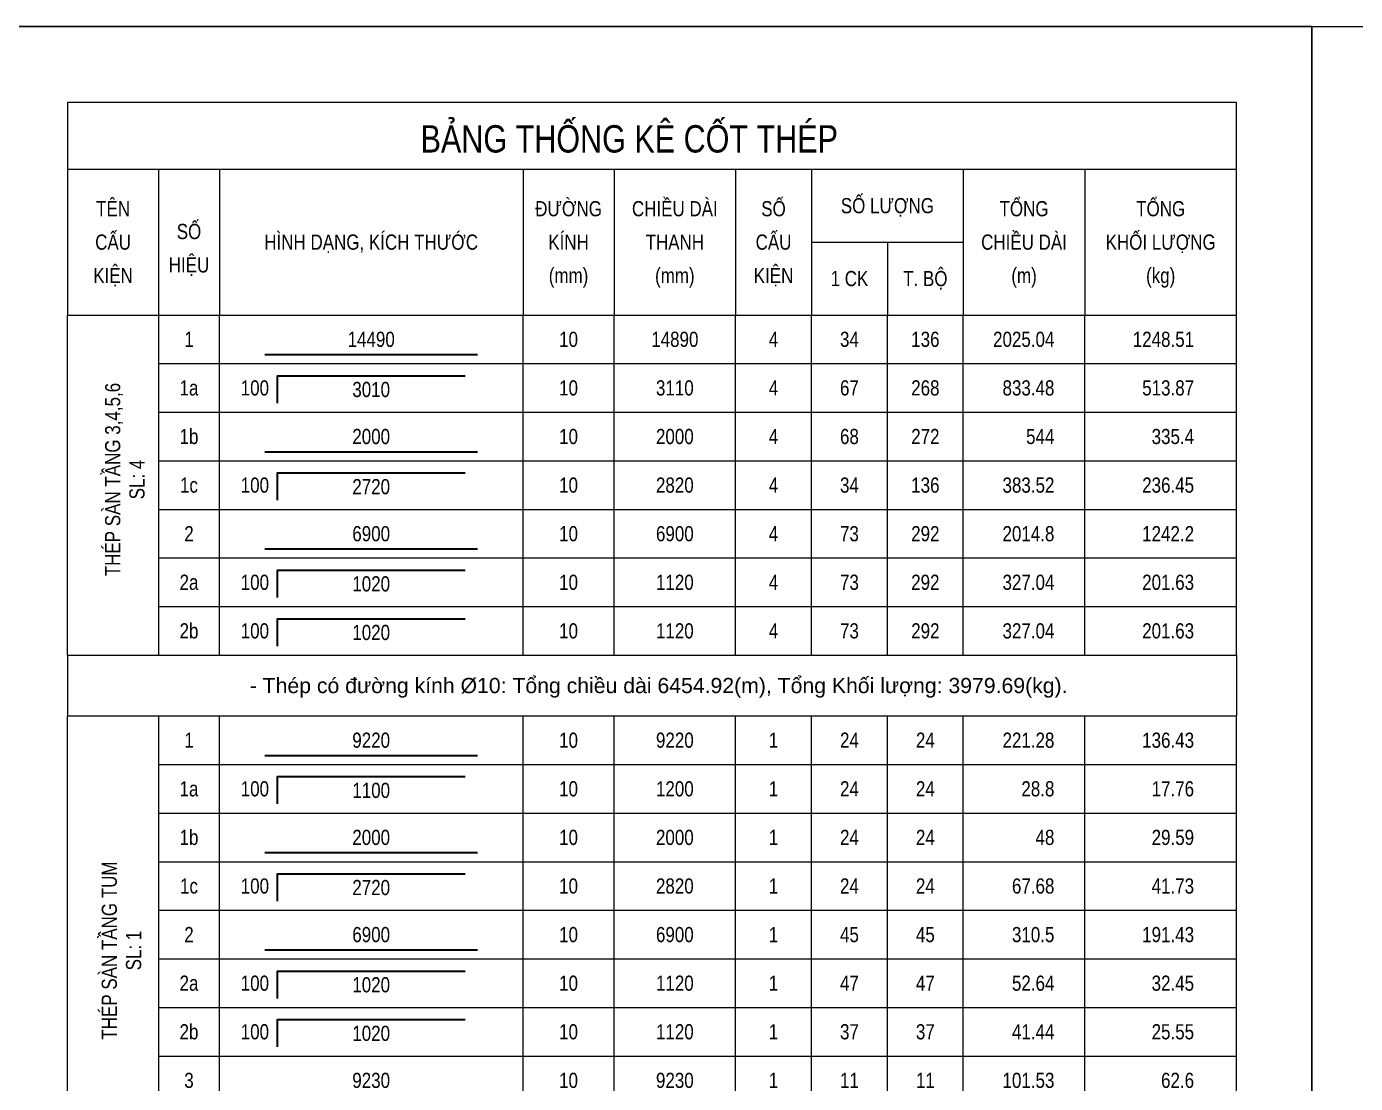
# Model space of a CAD drawing. Extents: x -165145 to 691808, y -202842 to 311040.
# Drawn here: x 363342 to 374283, y -127468 to -118769 of the extents above; entities that cross this region are included whole.
import ezdxf
from ezdxf.enums import TextEntityAlignment as Align

# ---------------------------------------------------------------- set-up
doc = ezdxf.new("R2010")
doc.units = 0
doc.header["$LTSCALE"] = 10
doc.header["$MEASUREMENT"] = 0
doc.linetypes.add('HIDDEN', pattern=[2.3807, 1.587, -0.7937])
doc.layers.get('0').update_dxf_attribs({"linetype": 'CONTINUOUS'})
doc.layers.get('Defpoints').update_dxf_attribs({"color": 5, "linetype": 'CONTINUOUS'})
for name, color, linetype, lineweight in [('DCE_BaoBeTong', 4, 'CONTINUOUS', 18), ('Dce_text', 7, 'CONTINUOUS', 13), ('DCE_ThepChu', 1, 'CONTINUOUS', 35), ('GE_KC_NETKHUAT', 9, 'HIDDEN', 20), ('GE_KC_NETMANH', 8, 'CONTINUOUS', 20), ('TEXT', 4, 'CONTINUOUS', 20)]:
    doc.layers.add(name, color=color, linetype=linetype, lineweight=lineweight)
doc.styles.add('Dce_Text', font='arial.ttf', dxfattribs={"width": 0.8})
doc.styles.add('Dce_Text2', font='arial.ttf', dxfattribs={"width": 0.8})

# ---------------------------------------------------------------- blocks, each defined once
blk = doc.blocks.new('TKTitle')
at = {"layer": 'DCE_BaoBeTong'}
for p, q in [((15, -11), (15, -35)), ((25, -11), (25, -35)), ((75, -11), (75, -35)), ((90, -11), (90, -35)), ((110, -11), (110, -35)), ((122.5, -11), (122.5, -35)), ((147.5, -11), (147.5, -35)), ((167.5, -11), (167.5, -35)), ((122.5, -23), (147.5, -23)), ((135, -23), (135, -35))]:
    blk.add_line(p, q, dxfattribs=at)
for points in [[(0, 0), (0, -11), (0, -35), (15, -35), (25, -35), (75, -35), (90, -35), (122.5, -35), (135, -35), (147.5, -35), (167.5, -35), (192.5, -35), (192.5, -11), (192.5, 0), (0, 0)], [(0, -11), (15, -11), (25, -11), (75, -11), (90, -11), (122.5, -11), (147.5, -11), (167.5, -11), (192.5, -11)]]:
    blk.add_lwpolyline(points, dxfattribs=at)
at = {"style": 'Dce_Text', "width": 0.8}
for s, height, p in [('BẢNG THỐNG KÊ CỐT THÉP', 4.5, (92.5, -6)), ('SỐ LƯỢNG', 2.5, (135, -17)), ('TÊN', 2.5, (7.5, -17.5)), ('ĐƯỜNG', 2.5, (82.5, -17.5)), ('CHIỀU DÀI', 2.5, (100, -17.5)), ('SỐ', 2.5, (116.25, -17.5)), ('TỔNG', 2.5, (157.5, -17.5)), ('TỔNG', 2.5, (180, -17.5)), ('SỐ', 2.5, (20, -21.25)), ('CẤU', 2.5, (7.5, -23)), ('HÌNH DẠNG, KÍCH THƯỚC', 2.5, (50, -23)), ('KÍNH', 2.5, (82.5, -23)), ('THANH', 2.5, (100, -23)), ('CẤU', 2.5, (116.25, -23)), ('CHIỀU DÀI', 2.5, (157.5, -23)), ('KHỐI LƯỢNG', 2.5, (180, -23)), ('HIỆU', 2.5, (20, -26.75)), ('KIỆN', 2.5, (7.5, -28.5)), ('(mm)', 2.5, (82.5, -28.5)), ('(mm)', 2.5, (100, -28.5)), ('KIỆN', 2.5, (116.25, -28.5)), ('1 CK', 2.5, (128.75, -29)), ('T. BỘ', 2.5, (141.25, -29)), ('(m)', 2.5, (157.5, -28.5)), ('(kg)', 2.5, (180, -28.5))]:
    blk.add_text(s, height=height, dxfattribs=at).set_placement(p, align=Align.MIDDLE_CENTER)
blk = doc.blocks.new('TK1')
at = {"layer": 'DCE_BaoBeTong'}
for p, q in [((0, -8), (0, 0)), ((25, -8), (25, 0)), ((75, -8), (75, 0)), ((90, -8), (90, 0)), ((110, -8), (110, 0)), ((122.5, -8), (122.5, 0)), ((135, -8), (135, 0)), ((147.5, -8), (147.5, 0)), ((167.5, -8), (167.5, 0))]:
    blk.add_line(p, q, dxfattribs=at)
for points in [[(15, -8), (25, -8), (75, -8), (90, -8), (122.5, -8), (135, -8), (147.5, -8), (167.5, -8), (192.5, -8), (192.5, 0)], [(15, 0), (15, -8)]]:
    blk.add_lwpolyline(points, dxfattribs=at)
at = {"layer": 'DCE_ThepChu'}
blk.add_lwpolyline([(32.5, -6.5), (67.5, -6.5)], dxfattribs=at)
at = {"layer": 'Dce_text', "color": 2, "style": 'Dce_Text', "width": 0.8, "flags": 4}
for tag, p in [('SH', (20, -4)), ('L', (50, -4)), ('DK', (82.5, -4)), ('sumL', (100, -4)), ('SKC', (116.25, -4)), ('SL', (128.75, -4))]:
    blk.add_attdef(tag, text='', height=2.5, dxfattribs=at).set_placement(p, align=Align.MIDDLE_CENTER)
at = {"layer": 'Dce_text', "color": 2, "style": 'Dce_Text', "width": 0.8}
blk.add_attdef('TSL', text='', height=2.5, dxfattribs=at).set_placement((141.25, -4), align=Align.MIDDLE_CENTER)
at = {"layer": 'Dce_text', "color": 2, "style": 'Dce_Text', "width": 0.8, "flags": 4}
for tag, p in [('Lall', (162.5, -4)), ('KL', (185.5, -4))]:
    blk.add_attdef(tag, text='', height=2.5, dxfattribs=at).set_placement(p, align=Align.MIDDLE_RIGHT)
blk = doc.blocks.new('TK2')
at = {"layer": 'DCE_BaoBeTong'}
for p, q in [((0, -8), (0, 0)), ((25, -8), (25, 0)), ((75, -8), (75, 0)), ((90, -8), (90, 0)), ((110, -8), (110, 0)), ((122.5, -8), (122.5, 0)), ((135, -8), (135, 0)), ((147.5, -8), (147.5, 0)), ((167.5, -8), (167.5, 0))]:
    blk.add_line(p, q, dxfattribs=at)
for points in [[(15, -8), (25, -8), (75, -8), (90, -8), (122.5, -8), (135, -8), (147.5, -8), (167.5, -8), (192.5, -8), (192.5, 0)], [(15, 0), (15, -8)]]:
    blk.add_lwpolyline(points, dxfattribs=at)
at = {"layer": 'DCE_ThepChu'}
blk.add_lwpolyline([(34.55, -6.5), (34.55, -2), (65.49, -2)], dxfattribs=at)
at = {"layer": 'Dce_text', "color": 2, "style": 'Dce_Text', "width": 0.8, "flags": 4}
for tag, p in [('SH', (20, -4)), ('L2', (50, -4.26)), ('DK', (82.5, -4)), ('sumL', (100, -4)), ('SKC', (116.25, -4)), ('SL', (128.75, -4))]:
    blk.add_attdef(tag, text='', height=2.5, dxfattribs=at).set_placement(p, align=Align.MIDDLE_CENTER)
for tag, p in [('L1', (33.18, -4)), ('Lall', (162.5, -4)), ('KL', (185.5, -4))]:
    blk.add_attdef(tag, text='', height=2.5, dxfattribs=at).set_placement(p, align=Align.MIDDLE_RIGHT)
at = {"layer": 'Dce_text', "color": 2, "style": 'Dce_Text', "width": 0.8}
blk.add_attdef('TSL', text='', height=2.5, dxfattribs=at).set_placement((141.25, -4), align=Align.MIDDLE_CENTER)
blk = doc.blocks.new('TenCauKien')
at = {"layer": 'Dce_text', "style": 'Dce_Text', "width": 0.8}
for tag, p in [('TENCAUKIEN', (-2, 0)), ('SOCAUKIEN', (2, 0))]:
    blk.add_attdef(tag, text='', height=2.5, rotation=90, dxfattribs=at).set_placement(p, align=Align.MIDDLE_CENTER)

msp = doc.modelspace()

# ---------------------------------------------------------------- linework, layer by layer
at = {"layer": 'DCE_BaoBeTong'}
for p, q in [((363679.6295, -123942.87303), (364429.6295, -123942.87303)), ((363679.6295, -123942.87303), (363679.6295, -124442.87303)), ((373304.6295, -123942.87303), (373304.6295, -124442.87303)), ((363679.6295, -124442.87303), (373304.6295, -124442.87303))]:
    msp.add_line(p, q, dxfattribs=at)
at = {"layer": 'Defpoints'}
msp.add_lwpolyline([(352908.07393, -118768.70056), (373925.04268, -118768.70056), (373925.04268, -136252.38181), (352908.07393, -136252.38181)], close=True, dxfattribs=at)
at = {"layer": 'GE_KC_NETMANH'}
msp.add_line((174130.40086, -118768.70056), (385223.40086, -118768.70056), dxfattribs=at)

# ---------------------------------------------------------------- block references
at = {"layer": 'GE_KC_NETKHUAT'}
ref = msp.add_blockref('TK1', (363679.6295, -121142.87303), dxfattribs=dict(at, xscale=50, yscale=50, zscale=50))
ref.add_attrib('KL', '1248.51', dxfattribs={"layer": 'Dce_text', "color": 2, "height": 125, "style": 'Dce_Text', "width": 0.8}).set_placement((372954.6295, -121342.87303), align=Align.MIDDLE_RIGHT)
ref.add_attrib('Lall', '2025.04', dxfattribs={"layer": 'Dce_text', "color": 2, "height": 125, "style": 'Dce_Text', "width": 0.8}).set_placement((371804.6295, -121342.87303), align=Align.MIDDLE_RIGHT)
ref.add_attrib('SKC', '4', dxfattribs={"layer": 'Dce_text', "color": 2, "height": 125, "style": 'Dce_Text', "width": 0.8}).set_placement((369492.1295, -121342.87303), align=Align.MIDDLE_CENTER)
ref.add_attrib('SL', '34', dxfattribs={"layer": 'Dce_text', "color": 2, "height": 125, "style": 'Dce_Text', "width": 0.8}).set_placement((370117.1295, -121342.87303), align=Align.MIDDLE_CENTER)
ref.add_attrib('sumL', '14890', dxfattribs={"layer": 'Dce_text', "color": 2, "height": 125, "style": 'Dce_Text', "width": 0.8}).set_placement((368679.6295, -121342.87303), align=Align.MIDDLE_CENTER)
ref.add_attrib('DK', '10', dxfattribs={"layer": 'Dce_text', "color": 2, "height": 125, "style": 'Dce_Text', "width": 0.8}).set_placement((367804.6295, -121342.87303), align=Align.MIDDLE_CENTER)
ref.add_attrib('L', '14490', dxfattribs={"layer": 'Dce_text', "color": 2, "height": 125, "style": 'Dce_Text', "width": 0.8}).set_placement((366179.6295, -121342.87303), align=Align.MIDDLE_CENTER)
ref.add_attrib('SH', '1', dxfattribs={"layer": 'Dce_text', "color": 2, "height": 125, "style": 'Dce_Text', "width": 0.8}).set_placement((364679.6295, -121342.87303), align=Align.MIDDLE_CENTER)
ref.add_attrib('TSL', '136', dxfattribs={"layer": 'Dce_text', "color": 2, "height": 125, "style": 'Dce_Text', "width": 0.8}).set_placement((370742.1295, -121342.87303), align=Align.MIDDLE_CENTER)
ref = msp.add_blockref('TK2', (363679.6295, -121542.87303), dxfattribs=dict(at, xscale=50, yscale=50, zscale=50))
ref.add_attrib('SH', '1a', dxfattribs={"layer": 'Dce_text', "color": 2, "height": 125, "style": 'Dce_Text', "width": 0.8}).set_placement((364679.6295, -121742.87303), align=Align.MIDDLE_CENTER)
ref.add_attrib('L2', '3010', dxfattribs={"layer": 'Dce_text', "color": 2, "height": 125, "style": 'Dce_Text', "width": 0.8}).set_placement((366179.6295, -121755.84198), align=Align.MIDDLE_CENTER)
ref.add_attrib('L1', '100', dxfattribs={"layer": 'Dce_text', "color": 2, "height": 125, "style": 'Dce_Text', "width": 0.8}).set_placement((365338.61805, -121742.87303), align=Align.MIDDLE_RIGHT)
ref.add_attrib('DK', '10', dxfattribs={"layer": 'Dce_text', "color": 2, "height": 125, "style": 'Dce_Text', "width": 0.8}).set_placement((367804.6295, -121742.87303), align=Align.MIDDLE_CENTER)
ref.add_attrib('sumL', '3110', dxfattribs={"layer": 'Dce_text', "color": 2, "height": 125, "style": 'Dce_Text', "width": 0.8}).set_placement((368679.6295, -121742.87303), align=Align.MIDDLE_CENTER)
ref.add_attrib('SL', '67', dxfattribs={"layer": 'Dce_text', "color": 2, "height": 125, "style": 'Dce_Text', "width": 0.8}).set_placement((370117.1295, -121742.87303), align=Align.MIDDLE_CENTER)
ref.add_attrib('SKC', '4', dxfattribs={"layer": 'Dce_text', "color": 2, "height": 125, "style": 'Dce_Text', "width": 0.8}).set_placement((369492.1295, -121742.87303), align=Align.MIDDLE_CENTER)
ref.add_attrib('Lall', '833.48', dxfattribs={"layer": 'Dce_text', "color": 2, "height": 125, "style": 'Dce_Text', "width": 0.8}).set_placement((371804.6295, -121742.87303), align=Align.MIDDLE_RIGHT)
ref.add_attrib('KL', '513.87', dxfattribs={"layer": 'Dce_text', "color": 2, "height": 125, "style": 'Dce_Text', "width": 0.8}).set_placement((372954.6295, -121742.87303), align=Align.MIDDLE_RIGHT)
ref.add_attrib('TSL', '268', dxfattribs={"layer": 'Dce_text', "color": 2, "height": 125, "style": 'Dce_Text', "width": 0.8}).set_placement((370742.1295, -121742.87303), align=Align.MIDDLE_CENTER)
ref = msp.add_blockref('TK1', (363679.6295, -121942.87303), dxfattribs=dict(at, xscale=50, yscale=50, zscale=50))
ref.add_attrib('KL', '335.4', dxfattribs={"layer": 'Dce_text', "color": 2, "height": 125, "style": 'Dce_Text', "width": 0.8}).set_placement((372954.6295, -122142.87303), align=Align.MIDDLE_RIGHT)
ref.add_attrib('Lall', '544', dxfattribs={"layer": 'Dce_text', "color": 2, "height": 125, "style": 'Dce_Text', "width": 0.8}).set_placement((371804.6295, -122142.87303), align=Align.MIDDLE_RIGHT)
ref.add_attrib('SKC', '4', dxfattribs={"layer": 'Dce_text', "color": 2, "height": 125, "style": 'Dce_Text', "width": 0.8}).set_placement((369492.1295, -122142.87303), align=Align.MIDDLE_CENTER)
ref.add_attrib('SL', '68', dxfattribs={"layer": 'Dce_text', "color": 2, "height": 125, "style": 'Dce_Text', "width": 0.8}).set_placement((370117.1295, -122142.87303), align=Align.MIDDLE_CENTER)
ref.add_attrib('sumL', '2000', dxfattribs={"layer": 'Dce_text', "color": 2, "height": 125, "style": 'Dce_Text', "width": 0.8}).set_placement((368679.6295, -122142.87303), align=Align.MIDDLE_CENTER)
ref.add_attrib('DK', '10', dxfattribs={"layer": 'Dce_text', "color": 2, "height": 125, "style": 'Dce_Text', "width": 0.8}).set_placement((367804.6295, -122142.87303), align=Align.MIDDLE_CENTER)
ref.add_attrib('L', '2000', dxfattribs={"layer": 'Dce_text', "color": 2, "height": 125, "style": 'Dce_Text', "width": 0.8}).set_placement((366179.6295, -122142.87303), align=Align.MIDDLE_CENTER)
ref.add_attrib('SH', '1b', dxfattribs={"layer": 'Dce_text', "color": 2, "height": 125, "style": 'Dce_Text', "width": 0.8}).set_placement((364679.6295, -122142.87303), align=Align.MIDDLE_CENTER)
ref.add_attrib('TSL', '272', dxfattribs={"layer": 'Dce_text', "color": 2, "height": 125, "style": 'Dce_Text', "width": 0.8}).set_placement((370742.1295, -122142.87303), align=Align.MIDDLE_CENTER)
ref = msp.add_blockref('TK2', (363679.6295, -122342.87303), dxfattribs=dict(at, xscale=50, yscale=50, zscale=50))
ref.add_attrib('SH', '1c', dxfattribs={"layer": 'Dce_text', "color": 2, "height": 125, "style": 'Dce_Text', "width": 0.8}).set_placement((364679.6295, -122542.87303), align=Align.MIDDLE_CENTER)
ref.add_attrib('L2', '2720', dxfattribs={"layer": 'Dce_text', "color": 2, "height": 125, "style": 'Dce_Text', "width": 0.8}).set_placement((366179.6295, -122555.84198), align=Align.MIDDLE_CENTER)
ref.add_attrib('L1', '100', dxfattribs={"layer": 'Dce_text', "color": 2, "height": 125, "style": 'Dce_Text', "width": 0.8}).set_placement((365338.61805, -122542.87303), align=Align.MIDDLE_RIGHT)
ref.add_attrib('DK', '10', dxfattribs={"layer": 'Dce_text', "color": 2, "height": 125, "style": 'Dce_Text', "width": 0.8}).set_placement((367804.6295, -122542.87303), align=Align.MIDDLE_CENTER)
ref.add_attrib('sumL', '2820', dxfattribs={"layer": 'Dce_text', "color": 2, "height": 125, "style": 'Dce_Text', "width": 0.8}).set_placement((368679.6295, -122542.87303), align=Align.MIDDLE_CENTER)
ref.add_attrib('SL', '34', dxfattribs={"layer": 'Dce_text', "color": 2, "height": 125, "style": 'Dce_Text', "width": 0.8}).set_placement((370117.1295, -122542.87303), align=Align.MIDDLE_CENTER)
ref.add_attrib('SKC', '4', dxfattribs={"layer": 'Dce_text', "color": 2, "height": 125, "style": 'Dce_Text', "width": 0.8}).set_placement((369492.1295, -122542.87303), align=Align.MIDDLE_CENTER)
ref.add_attrib('Lall', '383.52', dxfattribs={"layer": 'Dce_text', "color": 2, "height": 125, "style": 'Dce_Text', "width": 0.8}).set_placement((371804.6295, -122542.87303), align=Align.MIDDLE_RIGHT)
ref.add_attrib('KL', '236.45', dxfattribs={"layer": 'Dce_text', "color": 2, "height": 125, "style": 'Dce_Text', "width": 0.8}).set_placement((372954.6295, -122542.87303), align=Align.MIDDLE_RIGHT)
ref.add_attrib('TSL', '136', dxfattribs={"layer": 'Dce_text', "color": 2, "height": 125, "style": 'Dce_Text', "width": 0.8}).set_placement((370742.1295, -122542.87303), align=Align.MIDDLE_CENTER)
ref = msp.add_blockref('TK1', (363679.6295, -122742.87303), dxfattribs=dict(at, xscale=50, yscale=50, zscale=50))
ref.add_attrib('KL', '1242.2', dxfattribs={"layer": 'Dce_text', "color": 2, "height": 125, "style": 'Dce_Text', "width": 0.8}).set_placement((372954.6295, -122942.87303), align=Align.MIDDLE_RIGHT)
ref.add_attrib('Lall', '2014.8', dxfattribs={"layer": 'Dce_text', "color": 2, "height": 125, "style": 'Dce_Text', "width": 0.8}).set_placement((371804.6295, -122942.87303), align=Align.MIDDLE_RIGHT)
ref.add_attrib('SKC', '4', dxfattribs={"layer": 'Dce_text', "color": 2, "height": 125, "style": 'Dce_Text', "width": 0.8}).set_placement((369492.1295, -122942.87303), align=Align.MIDDLE_CENTER)
ref.add_attrib('SL', '73', dxfattribs={"layer": 'Dce_text', "color": 2, "height": 125, "style": 'Dce_Text', "width": 0.8}).set_placement((370117.1295, -122942.87303), align=Align.MIDDLE_CENTER)
ref.add_attrib('sumL', '6900', dxfattribs={"layer": 'Dce_text', "color": 2, "height": 125, "style": 'Dce_Text', "width": 0.8}).set_placement((368679.6295, -122942.87303), align=Align.MIDDLE_CENTER)
ref.add_attrib('DK', '10', dxfattribs={"layer": 'Dce_text', "color": 2, "height": 125, "style": 'Dce_Text', "width": 0.8}).set_placement((367804.6295, -122942.87303), align=Align.MIDDLE_CENTER)
ref.add_attrib('L', '6900', dxfattribs={"layer": 'Dce_text', "color": 2, "height": 125, "style": 'Dce_Text', "width": 0.8}).set_placement((366179.6295, -122942.87303), align=Align.MIDDLE_CENTER)
ref.add_attrib('SH', '2', dxfattribs={"layer": 'Dce_text', "color": 2, "height": 125, "style": 'Dce_Text', "width": 0.8}).set_placement((364679.6295, -122942.87303), align=Align.MIDDLE_CENTER)
ref.add_attrib('TSL', '292', dxfattribs={"layer": 'Dce_text', "color": 2, "height": 125, "style": 'Dce_Text', "width": 0.8}).set_placement((370742.1295, -122942.87303), align=Align.MIDDLE_CENTER)
ref = msp.add_blockref('TK2', (363679.6295, -123142.87303), dxfattribs=dict(at, xscale=50, yscale=50, zscale=50))
ref.add_attrib('SH', '2a', dxfattribs={"layer": 'Dce_text', "color": 2, "height": 125, "style": 'Dce_Text', "width": 0.8}).set_placement((364679.6295, -123342.87303), align=Align.MIDDLE_CENTER)
ref.add_attrib('L2', '1020', dxfattribs={"layer": 'Dce_text', "color": 2, "height": 125, "style": 'Dce_Text', "width": 0.8}).set_placement((366179.6295, -123355.84198), align=Align.MIDDLE_CENTER)
ref.add_attrib('L1', '100', dxfattribs={"layer": 'Dce_text', "color": 2, "height": 125, "style": 'Dce_Text', "width": 0.8}).set_placement((365338.61805, -123342.87303), align=Align.MIDDLE_RIGHT)
ref.add_attrib('DK', '10', dxfattribs={"layer": 'Dce_text', "color": 2, "height": 125, "style": 'Dce_Text', "width": 0.8}).set_placement((367804.6295, -123342.87303), align=Align.MIDDLE_CENTER)
ref.add_attrib('sumL', '1120', dxfattribs={"layer": 'Dce_text', "color": 2, "height": 125, "style": 'Dce_Text', "width": 0.8}).set_placement((368679.6295, -123342.87303), align=Align.MIDDLE_CENTER)
ref.add_attrib('SL', '73', dxfattribs={"layer": 'Dce_text', "color": 2, "height": 125, "style": 'Dce_Text', "width": 0.8}).set_placement((370117.1295, -123342.87303), align=Align.MIDDLE_CENTER)
ref.add_attrib('SKC', '4', dxfattribs={"layer": 'Dce_text', "color": 2, "height": 125, "style": 'Dce_Text', "width": 0.8}).set_placement((369492.1295, -123342.87303), align=Align.MIDDLE_CENTER)
ref.add_attrib('Lall', '327.04', dxfattribs={"layer": 'Dce_text', "color": 2, "height": 125, "style": 'Dce_Text', "width": 0.8}).set_placement((371804.6295, -123342.87303), align=Align.MIDDLE_RIGHT)
ref.add_attrib('KL', '201.63', dxfattribs={"layer": 'Dce_text', "color": 2, "height": 125, "style": 'Dce_Text', "width": 0.8}).set_placement((372954.6295, -123342.87303), align=Align.MIDDLE_RIGHT)
ref.add_attrib('TSL', '292', dxfattribs={"layer": 'Dce_text', "color": 2, "height": 125, "style": 'Dce_Text', "width": 0.8}).set_placement((370742.1295, -123342.87303), align=Align.MIDDLE_CENTER)
ref = msp.add_blockref('TK2', (363679.6295, -123542.87303), dxfattribs=dict(at, xscale=50, yscale=50, zscale=50))
ref.add_attrib('SH', '2b', dxfattribs={"layer": 'Dce_text', "color": 2, "height": 125, "style": 'Dce_Text', "width": 0.8}).set_placement((364679.6295, -123742.87303), align=Align.MIDDLE_CENTER)
ref.add_attrib('L2', '1020', dxfattribs={"layer": 'Dce_text', "color": 2, "height": 125, "style": 'Dce_Text', "width": 0.8}).set_placement((366179.6295, -123755.84198), align=Align.MIDDLE_CENTER)
ref.add_attrib('L1', '100', dxfattribs={"layer": 'Dce_text', "color": 2, "height": 125, "style": 'Dce_Text', "width": 0.8}).set_placement((365338.61805, -123742.87303), align=Align.MIDDLE_RIGHT)
ref.add_attrib('DK', '10', dxfattribs={"layer": 'Dce_text', "color": 2, "height": 125, "style": 'Dce_Text', "width": 0.8}).set_placement((367804.6295, -123742.87303), align=Align.MIDDLE_CENTER)
ref.add_attrib('sumL', '1120', dxfattribs={"layer": 'Dce_text', "color": 2, "height": 125, "style": 'Dce_Text', "width": 0.8}).set_placement((368679.6295, -123742.87303), align=Align.MIDDLE_CENTER)
ref.add_attrib('SL', '73', dxfattribs={"layer": 'Dce_text', "color": 2, "height": 125, "style": 'Dce_Text', "width": 0.8}).set_placement((370117.1295, -123742.87303), align=Align.MIDDLE_CENTER)
ref.add_attrib('SKC', '4', dxfattribs={"layer": 'Dce_text', "color": 2, "height": 125, "style": 'Dce_Text', "width": 0.8}).set_placement((369492.1295, -123742.87303), align=Align.MIDDLE_CENTER)
ref.add_attrib('Lall', '327.04', dxfattribs={"layer": 'Dce_text', "color": 2, "height": 125, "style": 'Dce_Text', "width": 0.8}).set_placement((371804.6295, -123742.87303), align=Align.MIDDLE_RIGHT)
ref.add_attrib('KL', '201.63', dxfattribs={"layer": 'Dce_text', "color": 2, "height": 125, "style": 'Dce_Text', "width": 0.8}).set_placement((372954.6295, -123742.87303), align=Align.MIDDLE_RIGHT)
ref.add_attrib('TSL', '292', dxfattribs={"layer": 'Dce_text', "color": 2, "height": 125, "style": 'Dce_Text', "width": 0.8}).set_placement((370742.1295, -123742.87303), align=Align.MIDDLE_CENTER)
ref = msp.add_blockref('TK1', (363679.6295, -124442.87303), dxfattribs=dict(at, xscale=50, yscale=50, zscale=50))
ref.add_attrib('KL', '136.43', dxfattribs={"layer": 'Dce_text', "color": 2, "height": 125, "style": 'Dce_Text', "width": 0.8}).set_placement((372954.6295, -124642.87303), align=Align.MIDDLE_RIGHT)
ref.add_attrib('Lall', '221.28', dxfattribs={"layer": 'Dce_text', "color": 2, "height": 125, "style": 'Dce_Text', "width": 0.8}).set_placement((371804.6295, -124642.87303), align=Align.MIDDLE_RIGHT)
ref.add_attrib('SKC', '1', dxfattribs={"layer": 'Dce_text', "color": 2, "height": 125, "style": 'Dce_Text', "width": 0.8}).set_placement((369492.1295, -124642.87303), align=Align.MIDDLE_CENTER)
ref.add_attrib('SL', '24', dxfattribs={"layer": 'Dce_text', "color": 2, "height": 125, "style": 'Dce_Text', "width": 0.8}).set_placement((370117.1295, -124642.87303), align=Align.MIDDLE_CENTER)
ref.add_attrib('sumL', '9220', dxfattribs={"layer": 'Dce_text', "color": 2, "height": 125, "style": 'Dce_Text', "width": 0.8}).set_placement((368679.6295, -124642.87303), align=Align.MIDDLE_CENTER)
ref.add_attrib('DK', '10', dxfattribs={"layer": 'Dce_text', "color": 2, "height": 125, "style": 'Dce_Text', "width": 0.8}).set_placement((367804.6295, -124642.87303), align=Align.MIDDLE_CENTER)
ref.add_attrib('L', '9220', dxfattribs={"layer": 'Dce_text', "color": 2, "height": 125, "style": 'Dce_Text', "width": 0.8}).set_placement((366179.6295, -124642.87303), align=Align.MIDDLE_CENTER)
ref.add_attrib('SH', '1', dxfattribs={"layer": 'Dce_text', "color": 2, "height": 125, "style": 'Dce_Text', "width": 0.8}).set_placement((364679.6295, -124642.87303), align=Align.MIDDLE_CENTER)
ref.add_attrib('TSL', '24', dxfattribs={"layer": 'Dce_text', "color": 2, "height": 125, "style": 'Dce_Text', "width": 0.8}).set_placement((370742.1295, -124642.87303), align=Align.MIDDLE_CENTER)
ref = msp.add_blockref('TK2', (363679.6295, -124842.87303), dxfattribs=dict(at, xscale=50, yscale=50, zscale=50))
ref.add_attrib('SH', '1a', dxfattribs={"layer": 'Dce_text', "color": 2, "height": 125, "style": 'Dce_Text', "width": 0.8}).set_placement((364679.6295, -125042.87303), align=Align.MIDDLE_CENTER)
ref.add_attrib('L2', '1100', dxfattribs={"layer": 'Dce_text', "color": 2, "height": 125, "style": 'Dce_Text', "width": 0.8}).set_placement((366179.6295, -125055.84198), align=Align.MIDDLE_CENTER)
ref.add_attrib('L1', '100', dxfattribs={"layer": 'Dce_text', "color": 2, "height": 125, "style": 'Dce_Text', "width": 0.8}).set_placement((365338.61805, -125042.87303), align=Align.MIDDLE_RIGHT)
ref.add_attrib('DK', '10', dxfattribs={"layer": 'Dce_text', "color": 2, "height": 125, "style": 'Dce_Text', "width": 0.8}).set_placement((367804.6295, -125042.87303), align=Align.MIDDLE_CENTER)
ref.add_attrib('sumL', '1200', dxfattribs={"layer": 'Dce_text', "color": 2, "height": 125, "style": 'Dce_Text', "width": 0.8}).set_placement((368679.6295, -125042.87303), align=Align.MIDDLE_CENTER)
ref.add_attrib('SL', '24', dxfattribs={"layer": 'Dce_text', "color": 2, "height": 125, "style": 'Dce_Text', "width": 0.8}).set_placement((370117.1295, -125042.87303), align=Align.MIDDLE_CENTER)
ref.add_attrib('SKC', '1', dxfattribs={"layer": 'Dce_text', "color": 2, "height": 125, "style": 'Dce_Text', "width": 0.8}).set_placement((369492.1295, -125042.87303), align=Align.MIDDLE_CENTER)
ref.add_attrib('Lall', '28.8', dxfattribs={"layer": 'Dce_text', "color": 2, "height": 125, "style": 'Dce_Text', "width": 0.8}).set_placement((371804.6295, -125042.87303), align=Align.MIDDLE_RIGHT)
ref.add_attrib('KL', '17.76', dxfattribs={"layer": 'Dce_text', "color": 2, "height": 125, "style": 'Dce_Text', "width": 0.8}).set_placement((372954.6295, -125042.87303), align=Align.MIDDLE_RIGHT)
ref.add_attrib('TSL', '24', dxfattribs={"layer": 'Dce_text', "color": 2, "height": 125, "style": 'Dce_Text', "width": 0.8}).set_placement((370742.1295, -125042.87303), align=Align.MIDDLE_CENTER)
ref = msp.add_blockref('TK1', (363679.6295, -125242.87303), dxfattribs=dict(at, xscale=50, yscale=50, zscale=50))
ref.add_attrib('KL', '29.59', dxfattribs={"layer": 'Dce_text', "color": 2, "height": 125, "style": 'Dce_Text', "width": 0.8}).set_placement((372954.6295, -125442.87303), align=Align.MIDDLE_RIGHT)
ref.add_attrib('Lall', '48', dxfattribs={"layer": 'Dce_text', "color": 2, "height": 125, "style": 'Dce_Text', "width": 0.8}).set_placement((371804.6295, -125442.87303), align=Align.MIDDLE_RIGHT)
ref.add_attrib('SKC', '1', dxfattribs={"layer": 'Dce_text', "color": 2, "height": 125, "style": 'Dce_Text', "width": 0.8}).set_placement((369492.1295, -125442.87303), align=Align.MIDDLE_CENTER)
ref.add_attrib('SL', '24', dxfattribs={"layer": 'Dce_text', "color": 2, "height": 125, "style": 'Dce_Text', "width": 0.8}).set_placement((370117.1295, -125442.87303), align=Align.MIDDLE_CENTER)
ref.add_attrib('sumL', '2000', dxfattribs={"layer": 'Dce_text', "color": 2, "height": 125, "style": 'Dce_Text', "width": 0.8}).set_placement((368679.6295, -125442.87303), align=Align.MIDDLE_CENTER)
ref.add_attrib('DK', '10', dxfattribs={"layer": 'Dce_text', "color": 2, "height": 125, "style": 'Dce_Text', "width": 0.8}).set_placement((367804.6295, -125442.87303), align=Align.MIDDLE_CENTER)
ref.add_attrib('L', '2000', dxfattribs={"layer": 'Dce_text', "color": 2, "height": 125, "style": 'Dce_Text', "width": 0.8}).set_placement((366179.6295, -125442.87303), align=Align.MIDDLE_CENTER)
ref.add_attrib('SH', '1b', dxfattribs={"layer": 'Dce_text', "color": 2, "height": 125, "style": 'Dce_Text', "width": 0.8}).set_placement((364679.6295, -125442.87303), align=Align.MIDDLE_CENTER)
ref.add_attrib('TSL', '24', dxfattribs={"layer": 'Dce_text', "color": 2, "height": 125, "style": 'Dce_Text', "width": 0.8}).set_placement((370742.1295, -125442.87303), align=Align.MIDDLE_CENTER)
ref = msp.add_blockref('TK2', (363679.6295, -125642.87303), dxfattribs=dict(at, xscale=50, yscale=50, zscale=50))
ref.add_attrib('SH', '1c', dxfattribs={"layer": 'Dce_text', "color": 2, "height": 125, "style": 'Dce_Text', "width": 0.8}).set_placement((364679.6295, -125842.87303), align=Align.MIDDLE_CENTER)
ref.add_attrib('L2', '2720', dxfattribs={"layer": 'Dce_text', "color": 2, "height": 125, "style": 'Dce_Text', "width": 0.8}).set_placement((366179.6295, -125855.84198), align=Align.MIDDLE_CENTER)
ref.add_attrib('L1', '100', dxfattribs={"layer": 'Dce_text', "color": 2, "height": 125, "style": 'Dce_Text', "width": 0.8}).set_placement((365338.61805, -125842.87303), align=Align.MIDDLE_RIGHT)
ref.add_attrib('DK', '10', dxfattribs={"layer": 'Dce_text', "color": 2, "height": 125, "style": 'Dce_Text', "width": 0.8}).set_placement((367804.6295, -125842.87303), align=Align.MIDDLE_CENTER)
ref.add_attrib('sumL', '2820', dxfattribs={"layer": 'Dce_text', "color": 2, "height": 125, "style": 'Dce_Text', "width": 0.8}).set_placement((368679.6295, -125842.87303), align=Align.MIDDLE_CENTER)
ref.add_attrib('SL', '24', dxfattribs={"layer": 'Dce_text', "color": 2, "height": 125, "style": 'Dce_Text', "width": 0.8}).set_placement((370117.1295, -125842.87303), align=Align.MIDDLE_CENTER)
ref.add_attrib('SKC', '1', dxfattribs={"layer": 'Dce_text', "color": 2, "height": 125, "style": 'Dce_Text', "width": 0.8}).set_placement((369492.1295, -125842.87303), align=Align.MIDDLE_CENTER)
ref.add_attrib('Lall', '67.68', dxfattribs={"layer": 'Dce_text', "color": 2, "height": 125, "style": 'Dce_Text', "width": 0.8}).set_placement((371804.6295, -125842.87303), align=Align.MIDDLE_RIGHT)
ref.add_attrib('KL', '41.73', dxfattribs={"layer": 'Dce_text', "color": 2, "height": 125, "style": 'Dce_Text', "width": 0.8}).set_placement((372954.6295, -125842.87303), align=Align.MIDDLE_RIGHT)
ref.add_attrib('TSL', '24', dxfattribs={"layer": 'Dce_text', "color": 2, "height": 125, "style": 'Dce_Text', "width": 0.8}).set_placement((370742.1295, -125842.87303), align=Align.MIDDLE_CENTER)
ref = msp.add_blockref('TK1', (363679.6295, -126042.87303), dxfattribs=dict(at, xscale=50, yscale=50, zscale=50))
ref.add_attrib('KL', '191.43', dxfattribs={"layer": 'Dce_text', "color": 2, "height": 125, "style": 'Dce_Text', "width": 0.8}).set_placement((372954.6295, -126242.87303), align=Align.MIDDLE_RIGHT)
ref.add_attrib('Lall', '310.5', dxfattribs={"layer": 'Dce_text', "color": 2, "height": 125, "style": 'Dce_Text', "width": 0.8}).set_placement((371804.6295, -126242.87303), align=Align.MIDDLE_RIGHT)
ref.add_attrib('SKC', '1', dxfattribs={"layer": 'Dce_text', "color": 2, "height": 125, "style": 'Dce_Text', "width": 0.8}).set_placement((369492.1295, -126242.87303), align=Align.MIDDLE_CENTER)
ref.add_attrib('SL', '45', dxfattribs={"layer": 'Dce_text', "color": 2, "height": 125, "style": 'Dce_Text', "width": 0.8}).set_placement((370117.1295, -126242.87303), align=Align.MIDDLE_CENTER)
ref.add_attrib('sumL', '6900', dxfattribs={"layer": 'Dce_text', "color": 2, "height": 125, "style": 'Dce_Text', "width": 0.8}).set_placement((368679.6295, -126242.87303), align=Align.MIDDLE_CENTER)
ref.add_attrib('DK', '10', dxfattribs={"layer": 'Dce_text', "color": 2, "height": 125, "style": 'Dce_Text', "width": 0.8}).set_placement((367804.6295, -126242.87303), align=Align.MIDDLE_CENTER)
ref.add_attrib('L', '6900', dxfattribs={"layer": 'Dce_text', "color": 2, "height": 125, "style": 'Dce_Text', "width": 0.8}).set_placement((366179.6295, -126242.87303), align=Align.MIDDLE_CENTER)
ref.add_attrib('SH', '2', dxfattribs={"layer": 'Dce_text', "color": 2, "height": 125, "style": 'Dce_Text', "width": 0.8}).set_placement((364679.6295, -126242.87303), align=Align.MIDDLE_CENTER)
ref.add_attrib('TSL', '45', dxfattribs={"layer": 'Dce_text', "color": 2, "height": 125, "style": 'Dce_Text', "width": 0.8}).set_placement((370742.1295, -126242.87303), align=Align.MIDDLE_CENTER)
ref = msp.add_blockref('TK2', (363679.6295, -126442.87303), dxfattribs=dict(at, xscale=50, yscale=50, zscale=50))
ref.add_attrib('SH', '2a', dxfattribs={"layer": 'Dce_text', "color": 2, "height": 125, "style": 'Dce_Text', "width": 0.8}).set_placement((364679.6295, -126642.87303), align=Align.MIDDLE_CENTER)
ref.add_attrib('L2', '1020', dxfattribs={"layer": 'Dce_text', "color": 2, "height": 125, "style": 'Dce_Text', "width": 0.8}).set_placement((366179.6295, -126655.84198), align=Align.MIDDLE_CENTER)
ref.add_attrib('L1', '100', dxfattribs={"layer": 'Dce_text', "color": 2, "height": 125, "style": 'Dce_Text', "width": 0.8}).set_placement((365338.61805, -126642.87303), align=Align.MIDDLE_RIGHT)
ref.add_attrib('DK', '10', dxfattribs={"layer": 'Dce_text', "color": 2, "height": 125, "style": 'Dce_Text', "width": 0.8}).set_placement((367804.6295, -126642.87303), align=Align.MIDDLE_CENTER)
ref.add_attrib('sumL', '1120', dxfattribs={"layer": 'Dce_text', "color": 2, "height": 125, "style": 'Dce_Text', "width": 0.8}).set_placement((368679.6295, -126642.87303), align=Align.MIDDLE_CENTER)
ref.add_attrib('SL', '47', dxfattribs={"layer": 'Dce_text', "color": 2, "height": 125, "style": 'Dce_Text', "width": 0.8}).set_placement((370117.1295, -126642.87303), align=Align.MIDDLE_CENTER)
ref.add_attrib('SKC', '1', dxfattribs={"layer": 'Dce_text', "color": 2, "height": 125, "style": 'Dce_Text', "width": 0.8}).set_placement((369492.1295, -126642.87303), align=Align.MIDDLE_CENTER)
ref.add_attrib('Lall', '52.64', dxfattribs={"layer": 'Dce_text', "color": 2, "height": 125, "style": 'Dce_Text', "width": 0.8}).set_placement((371804.6295, -126642.87303), align=Align.MIDDLE_RIGHT)
ref.add_attrib('KL', '32.45', dxfattribs={"layer": 'Dce_text', "color": 2, "height": 125, "style": 'Dce_Text', "width": 0.8}).set_placement((372954.6295, -126642.87303), align=Align.MIDDLE_RIGHT)
ref.add_attrib('TSL', '47', dxfattribs={"layer": 'Dce_text', "color": 2, "height": 125, "style": 'Dce_Text', "width": 0.8}).set_placement((370742.1295, -126642.87303), align=Align.MIDDLE_CENTER)
ref = msp.add_blockref('TK2', (363679.6295, -126842.87303), dxfattribs=dict(at, xscale=50, yscale=50, zscale=50))
ref.add_attrib('SH', '2b', dxfattribs={"layer": 'Dce_text', "color": 2, "height": 125, "style": 'Dce_Text', "width": 0.8}).set_placement((364679.6295, -127042.87303), align=Align.MIDDLE_CENTER)
ref.add_attrib('L2', '1020', dxfattribs={"layer": 'Dce_text', "color": 2, "height": 125, "style": 'Dce_Text', "width": 0.8}).set_placement((366179.6295, -127055.84198), align=Align.MIDDLE_CENTER)
ref.add_attrib('L1', '100', dxfattribs={"layer": 'Dce_text', "color": 2, "height": 125, "style": 'Dce_Text', "width": 0.8}).set_placement((365338.61805, -127042.87303), align=Align.MIDDLE_RIGHT)
ref.add_attrib('DK', '10', dxfattribs={"layer": 'Dce_text', "color": 2, "height": 125, "style": 'Dce_Text', "width": 0.8}).set_placement((367804.6295, -127042.87303), align=Align.MIDDLE_CENTER)
ref.add_attrib('sumL', '1120', dxfattribs={"layer": 'Dce_text', "color": 2, "height": 125, "style": 'Dce_Text', "width": 0.8}).set_placement((368679.6295, -127042.87303), align=Align.MIDDLE_CENTER)
ref.add_attrib('SL', '37', dxfattribs={"layer": 'Dce_text', "color": 2, "height": 125, "style": 'Dce_Text', "width": 0.8}).set_placement((370117.1295, -127042.87303), align=Align.MIDDLE_CENTER)
ref.add_attrib('SKC', '1', dxfattribs={"layer": 'Dce_text', "color": 2, "height": 125, "style": 'Dce_Text', "width": 0.8}).set_placement((369492.1295, -127042.87303), align=Align.MIDDLE_CENTER)
ref.add_attrib('Lall', '41.44', dxfattribs={"layer": 'Dce_text', "color": 2, "height": 125, "style": 'Dce_Text', "width": 0.8}).set_placement((371804.6295, -127042.87303), align=Align.MIDDLE_RIGHT)
ref.add_attrib('KL', '25.55', dxfattribs={"layer": 'Dce_text', "color": 2, "height": 125, "style": 'Dce_Text', "width": 0.8}).set_placement((372954.6295, -127042.87303), align=Align.MIDDLE_RIGHT)
ref.add_attrib('TSL', '37', dxfattribs={"layer": 'Dce_text', "color": 2, "height": 125, "style": 'Dce_Text', "width": 0.8}).set_placement((370742.1295, -127042.87303), align=Align.MIDDLE_CENTER)
ref = msp.add_blockref('TK1', (363679.6295, -127242.87303), dxfattribs=dict(at, xscale=50, yscale=50, zscale=50))
ref.add_attrib('KL', '62.6', dxfattribs={"layer": 'Dce_text', "color": 2, "height": 125, "style": 'Dce_Text', "width": 0.8}).set_placement((372954.6295, -127442.87303), align=Align.MIDDLE_RIGHT)
ref.add_attrib('Lall', '101.53', dxfattribs={"layer": 'Dce_text', "color": 2, "height": 125, "style": 'Dce_Text', "width": 0.8}).set_placement((371804.6295, -127442.87303), align=Align.MIDDLE_RIGHT)
ref.add_attrib('SKC', '1', dxfattribs={"layer": 'Dce_text', "color": 2, "height": 125, "style": 'Dce_Text', "width": 0.8}).set_placement((369492.1295, -127442.87303), align=Align.MIDDLE_CENTER)
ref.add_attrib('SL', '11', dxfattribs={"layer": 'Dce_text', "color": 2, "height": 125, "style": 'Dce_Text', "width": 0.8}).set_placement((370117.1295, -127442.87303), align=Align.MIDDLE_CENTER)
ref.add_attrib('sumL', '9230', dxfattribs={"layer": 'Dce_text', "color": 2, "height": 125, "style": 'Dce_Text', "width": 0.8}).set_placement((368679.6295, -127442.87303), align=Align.MIDDLE_CENTER)
ref.add_attrib('DK', '10', dxfattribs={"layer": 'Dce_text', "color": 2, "height": 125, "style": 'Dce_Text', "width": 0.8}).set_placement((367804.6295, -127442.87303), align=Align.MIDDLE_CENTER)
ref.add_attrib('L', '9230', dxfattribs={"layer": 'Dce_text', "color": 2, "height": 125, "style": 'Dce_Text', "width": 0.8}).set_placement((366179.6295, -127442.87303), align=Align.MIDDLE_CENTER)
ref.add_attrib('SH', '3', dxfattribs={"layer": 'Dce_text', "color": 2, "height": 125, "style": 'Dce_Text', "width": 0.8}).set_placement((364679.6295, -127442.87303), align=Align.MIDDLE_CENTER)
ref.add_attrib('TSL', '11', dxfattribs={"layer": 'Dce_text', "color": 2, "height": 125, "style": 'Dce_Text', "width": 0.8}).set_placement((370742.1295, -127442.87303), align=Align.MIDDLE_CENTER)
at = {"layer": 'TEXT', "xscale": 50, "yscale": 50, "zscale": 50}
msp.add_blockref('TKTitle', (363679.6295, -119392.87303), dxfattribs=at)
for p, values in [((364151.36667, -122497.12558), {'SOCAUKIEN': 'SL: 4', 'TENCAUKIEN': 'THÉP SÀN TẦNG 3,4,5,6'}), ((364123.53345, -126374.26893), {'SOCAUKIEN': 'SL: 1', 'TENCAUKIEN': 'THÉP SÀN TẦNG TUM'})]:
    msp.add_blockref('TenCauKien', p, dxfattribs=at).add_auto_attribs(values)

# ---------------------------------------------------------------- texts
at = {"layer": 'Dce_text', "style": 'Dce_Text2'}
msp.add_text('- Thép có đường kính Ø10: Tổng chiều dài 6454.92(m), Tổng Khối lượng: 3979.69(kg).', height=125, dxfattribs=at).set_placement((365179.6295, -124192.87303), align=Align.MIDDLE_LEFT)

doc.saveas('drawing.dxf')
